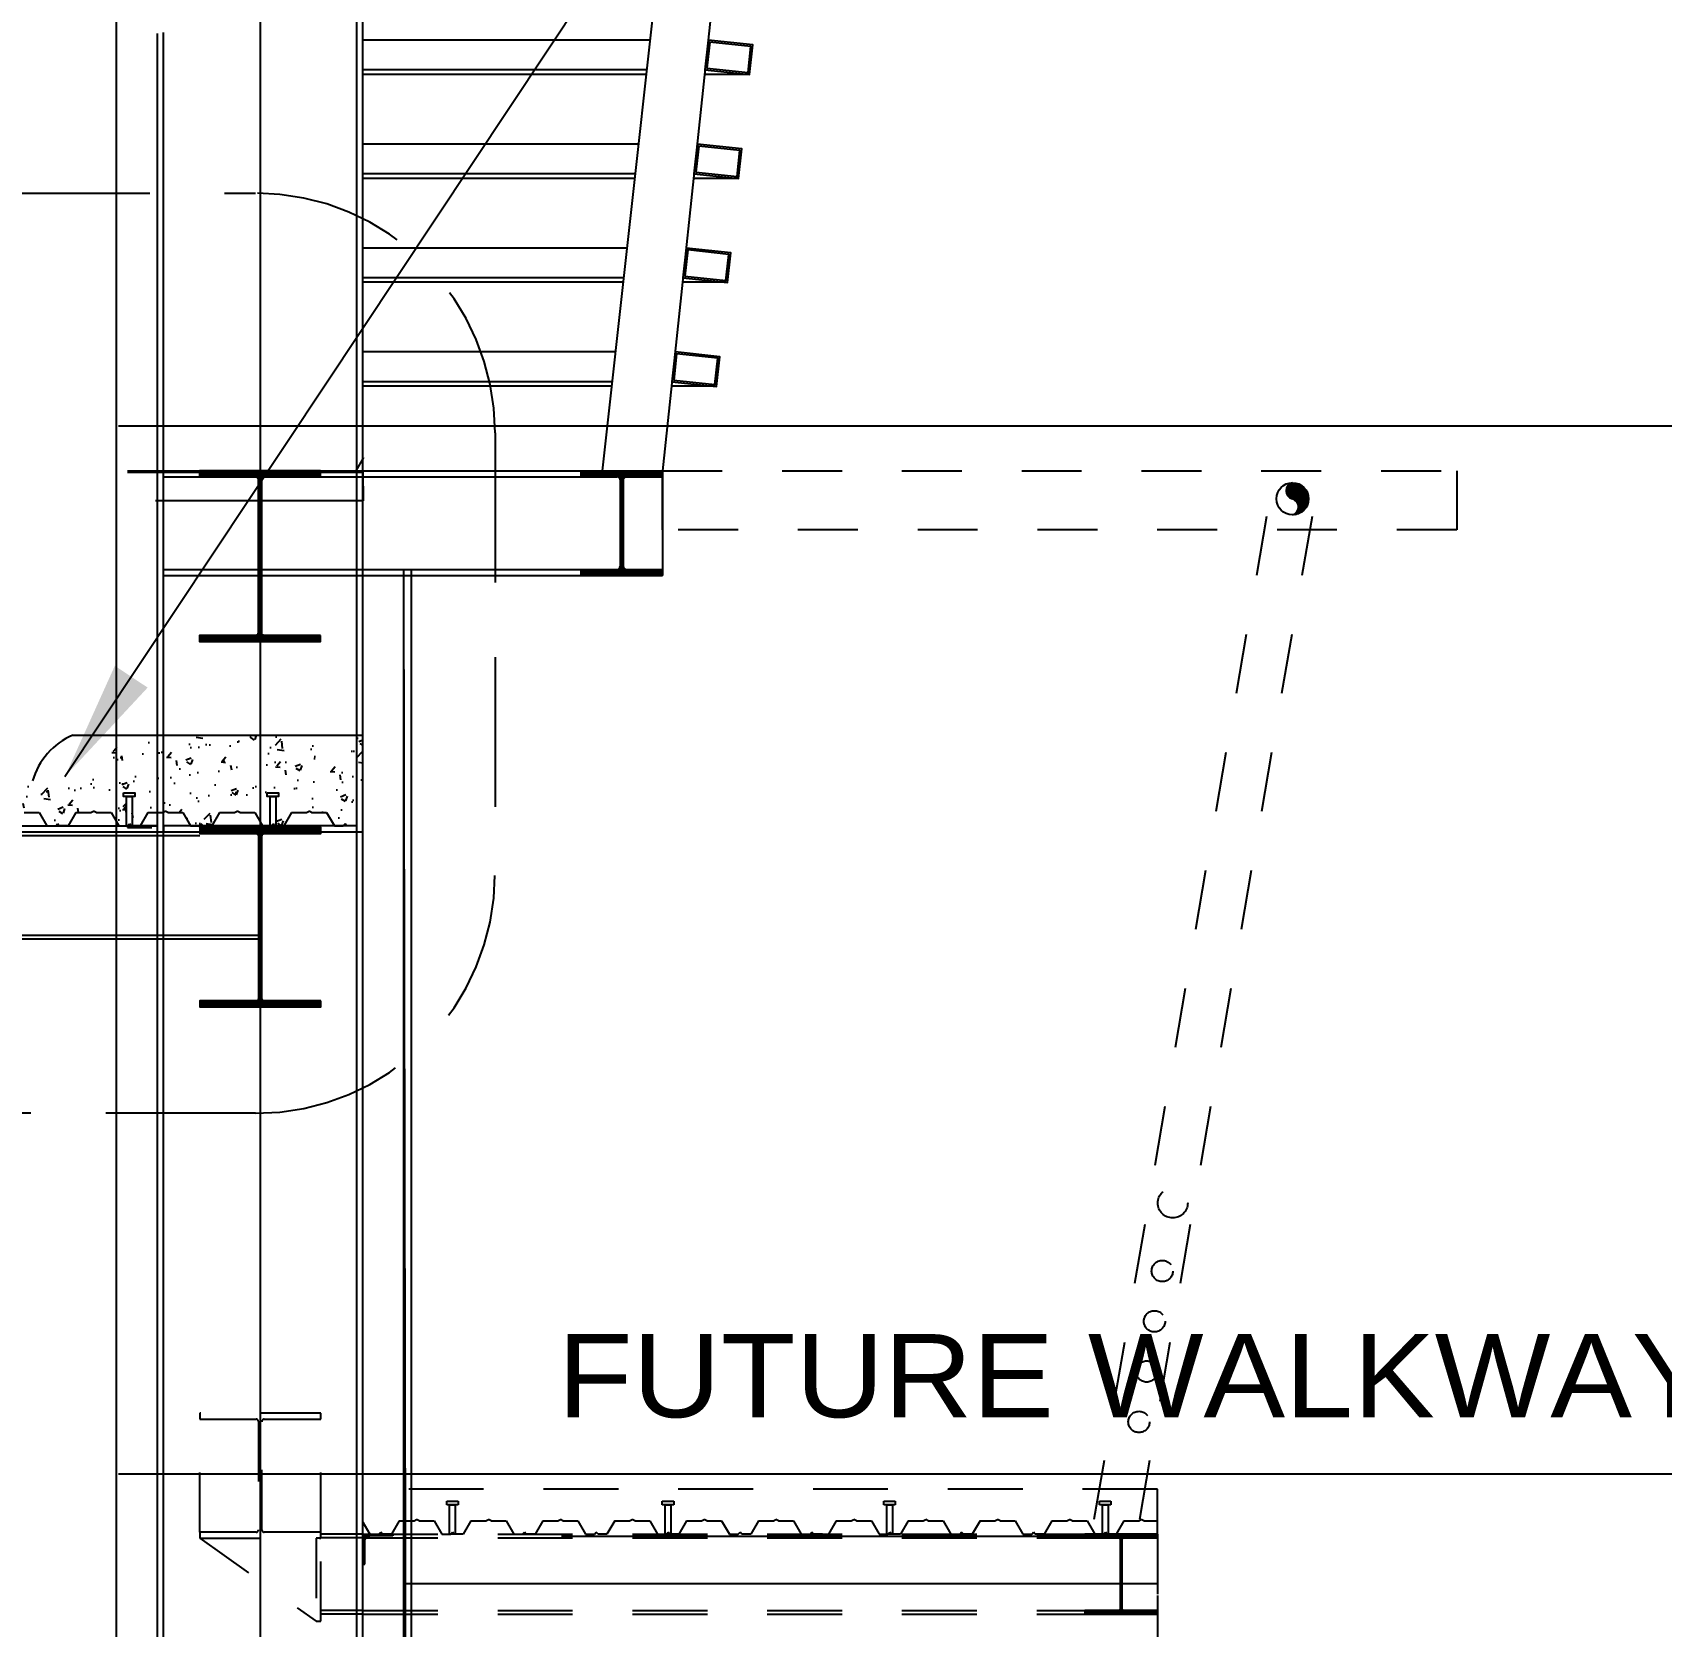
# Model space of a CAD drawing. Header units: millimetres. Extents: x 2148 to 2681, y 758 to 986.
# Drawn here: x 2238.176 to 2240.895, y 786.397 to 789.059 of the extents above; entities that cross this region are included whole.
import ezdxf

# ---------------------------------------------------------------- set-up
doc = ezdxf.new("R2010")
doc.units = ezdxf.units.MM
for name, pattern in [('$0$HIDDEN', [0.375, 0.25, -0.125]), ('CENTER2', [28.575, 19.05, -3.175, 3.175, -3.175]), ('DASHED2', [0.375, 0.25, -0.125]), ('HIDDEN', [0.375, 0.25, -0.125])]:
    doc.linetypes.add(name, pattern=pattern)
for name, color, linetype in [("arch'l plan-pl", 8, 'Continuous'), ('D', 1, 'Continuous'), ('HATCH', 8, 'Continuous'), ('L1', 1, 'Continuous'), ('Layer1', 5, 'Continuous'), ('S_GRID LINES', 252, 'Continuous')]:
    doc.layers.add(name, color=color, linetype=linetype)
doc.styles.add('ARIALNW', font='ARIALN.TTF')
doc.styles.add('MMTX$0$ESMX$0$X-OPTA1D', font='x-opta1d')
doc.dimstyles.new('DIM 200', dxfattribs={"dimtxt": 0.36, "dimasz": 0.35, "dimexe": 0.1, "dimexo": 0, "dimgap": 0.08, "dimtad": 1, "dimlfac": 2, "dimrnd": 0.005, "dimzin": 1, "dimdsep": 46, "dimtxsty": 'ARIALNW', "dimcen": 0.09, "dimclrd": 6, "dimclre": 6, "dimclrt": 13, "dimadec": 0, "dimazin": 0, "dimtfac": 1, "dimtofl": 0, "dimtmove": 2, "dimatfit": 3, "dimfxl": 1, "dimtolj": 1, "dimtzin": 0, "dimarcsym": 0})
pattern_1 = [(50, (202.00182, -748.86989), (0.0910923345, -0.0079695428), [0.009525, -0.104775]), (355, (202.00182, -748.86989), (-0.017621413, 0.0955283214), [0.00762, -0.08382]), (100.451, (202.00941, -748.870555), (0.0734712508, 0.087558344), [0.008095, -0.089045]), (46.1842, (202.00182, -748.84449), (0.1355395204, -0.021021164), [0.0142875, -0.1571625]), (96.6356, (202.01311, -748.84624), (0.118702117, 0.123712778), [0.0121425, -0.1335675]), (351.184, (202.00182, -748.84449), (0.118702303, 0.123712559), [0.01143, -0.12573]), (21, (202.01452, -748.85084), (0.07580744, -0.0511327593), [0.009525, -0.104775]), (326, (202.01452, -748.85084), (0.0309010142, 0.092093983), [0.00762, -0.08382]), (71.4514, (202.02084, -748.8551), (0.1067082454, 0.040961429), [0.008095, -0.089045]), (37.5, (202.00182, -748.86989), (0.00154430163, 0.04227751944), [0, -0.082804, 0, -0.08509, 0, -0.0841375]), (7.5, (202.00182, -748.86989), (0.03340983126, 0.0500902874), [0, -0.048514, 0, -0.080899, 0, -0.0320675]), (327.5, (201.973498, -748.86989), (0.0677952976, -0.002864372), [0, -0.03175, 0, -0.09906, 0, -0.131445]), (317.5, (201.9608, -748.86989), (0.0740645907, 0.0127132455), [0, -0.041275, 0, -0.065786, 0, -0.093345])]

# ---------------------------------------------------------------- blocks, each defined once
blk = doc.blocks.new('*D2230')
at = {"layer": 'D', "color": 6, "lineweight": -2, "ltscale": 0.5, "transparency": 16777216}
for p, q in [((2238.8264, 786.6521), (2244.4389, 786.6521)), ((2244.3389, 785.1821), (2244.3389, 786.3721)), ((2238.8264, 784.9021), (2244.4389, 784.9021))]:
    blk.add_line(p, q, dxfattribs=at)
at = {"layer": 'D', "color": 6, "ltscale": 0.5, "transparency": 16777216}
for points in [[(2244.2922, 786.3721), (2244.3856, 786.3721), (2244.3389, 786.6521)], [(2244.2922, 785.1821), (2244.3856, 785.1821), (2244.3389, 784.9021)]]:
    blk.add_solid(points, dxfattribs=at)
at = {"layer": 'Defpoints', "color": 0, "ltscale": 0.5, "transparency": 16777216}
for p in [(2238.8264, 786.6521, 0), (2244.3389, 786.6521), (2238.8264, 784.9021)]:
    blk.add_point(p, dxfattribs=at)
at = {"layer": 'D', "color": 13, "ltscale": 0.5, "transparency": 16777216, "insert": (2244.0751, 785.7771), "char_height": 0.36, "attachment_point": 5, "rotation": 90, "style": 'ARIALNW'}
blk.add_mtext('\\A1;3.50', dxfattribs=at)
blk = doc.blocks.new('*D2233')
at = {"layer": 'D', "color": 6, "lineweight": -2, "ltscale": 0.5, "transparency": 16777216}
for p, q in [((2238.8264, 788.4021), (2244.4389, 788.4021)), ((2244.3389, 786.9321), (2244.3389, 788.1221)), ((2238.3193, 786.6521), (2244.4389, 786.6521))]:
    blk.add_line(p, q, dxfattribs=at)
at = {"layer": 'D', "color": 6, "ltscale": 0.5, "transparency": 16777216}
for points in [[(2244.2922, 788.1221), (2244.3856, 788.1221), (2244.3389, 788.4021)], [(2244.2922, 786.9321), (2244.3856, 786.9321), (2244.3389, 786.6521)]]:
    blk.add_solid(points, dxfattribs=at)
at = {"layer": 'Defpoints', "color": 0, "ltscale": 0.5, "transparency": 16777216}
for p in [(2238.8264, 788.4021), (2244.3389, 788.4021), (2238.3193, 786.6521, 0)]:
    blk.add_point(p, dxfattribs=at)
at = {"layer": 'D', "color": 13, "ltscale": 0.5, "transparency": 16777216, "insert": (2244.0751, 787.5271), "char_height": 0.36, "attachment_point": 5, "rotation": 90, "style": 'ARIALNW'}
blk.add_mtext('\\A1;3.50', dxfattribs=at)
blk = doc.blocks.new('*D2234')
at = {"layer": 'D', "color": 6, "lineweight": -2, "ltscale": 0.5, "transparency": 16777216}
for p, q in [((2238.8264, 790.1521), (2244.4389, 790.1521)), ((2244.3389, 788.6821), (2244.3389, 789.8721)), ((2238.3193, 788.4021), (2244.4389, 788.4021))]:
    blk.add_line(p, q, dxfattribs=at)
at = {"layer": 'D', "color": 6, "ltscale": 0.5, "transparency": 16777216}
for points in [[(2244.2922, 789.8721), (2244.3856, 789.8721), (2244.3389, 790.1521)], [(2244.2922, 788.6821), (2244.3856, 788.6821), (2244.3389, 788.4021)]]:
    blk.add_solid(points, dxfattribs=at)
at = {"layer": 'Defpoints', "color": 0, "ltscale": 0.5, "transparency": 16777216}
for p in [(2238.8264, 790.1521), (2244.3389, 790.1521), (2238.3193, 788.4021, 0)]:
    blk.add_point(p, dxfattribs=at)
at = {"layer": 'D', "color": 13, "ltscale": 0.5, "transparency": 16777216, "insert": (2244.0751, 789.2771), "char_height": 0.36, "attachment_point": 5, "rotation": 90, "style": 'ARIALNW'}
blk.add_mtext('\\A1;3.50', dxfattribs=at)

msp = doc.modelspace()

# ---------------------------------------------------------------- hatches: boundary and pattern name
at = {"layer": 'D'}
h = msp.add_hatch(dxfattribs=at)
h.set_pattern_fill('AR-CONC', color=256, scale=0.0005, style=0)
h.set_pattern_definition(pattern_1)
h.paths.add_polyline_path([(2238.3155797, 787.86968, 0.156070123), (2238.2752492, 787.8092341), (2237.1075941, 787.8092341), (2237.1075941, 787.754487), (2237.1193418, 787.7342341), (2237.1341998, 787.7342341), (2237.1371714, 787.7375121), (2237.140143, 787.7342341), (2237.155001, 787.7342341), (2237.1678615, 787.7564055), (2237.1928615, 787.7564055), (2237.1971749, 787.7587541), (2237.2014883, 787.7564055), (2237.2264883, 787.7564055), (2237.2393488, 787.7342341), (2237.2542068, 787.7342341), (2237.2571784, 787.7375121), (2237.26015, 787.7342341), (2237.275008, 787.7342341), (2237.2878685, 787.7564055), (2237.3128685, 787.7564055), (2237.3171818, 787.7587541), (2237.3214952, 787.7564055), (2237.3464952, 787.7564055), (2237.3593557, 787.7342341), (2237.3723474, 787.7342341), (2237.3723474, 787.7831556), (2237.3673756, 787.7831556), (2237.3673756, 787.7892088), (2237.3863825, 787.7892088), (2237.3863825, 787.7831556), (2237.3817855, 787.7831556), (2237.3817855, 787.7342341), (2237.3950149, 787.7342341), (2237.4078754, 787.7564055), (2237.4328754, 787.7564055), (2237.4371887, 787.7587541), (2237.4415021, 787.7564055), (2237.4665021, 787.7564055), (2237.4793626, 787.7342341), (2237.4942206, 787.7342341), (2237.4971922, 787.7375121), (2237.5001638, 787.7342341), (2237.5150218, 787.7342341), (2237.5278823, 787.7564055), (2237.5528823, 787.7564055), (2237.5571957, 787.7587541), (2237.561509, 787.7564055), (2237.586509, 787.7564055), (2237.5993695, 787.7342341), (2237.6142275, 787.7342341), (2237.6171991, 787.7375121), (2237.6201707, 787.7342341), (2237.6350287, 787.7342341), (2237.6478892, 787.7564055), (2237.6728892, 787.7564055), (2237.6772026, 787.7587541), (2237.6815159, 787.7564055), (2237.7065159, 787.7564055), (2237.7193764, 787.7342341), (2237.7323681, 787.7342341), (2237.7323681, 787.7831556), (2237.7273964, 787.7831556), (2237.7273964, 787.7892088), (2237.7464032, 787.7892088), (2237.7464032, 787.7831556), (2237.7418063, 787.7831556), (2237.7418063, 787.7342341), (2237.7550356, 787.7342341), (2237.7678961, 787.7564055), (2237.7928961, 787.7564055), (2237.7972095, 787.7587541), (2237.8015228, 787.7564055), (2237.8265228, 787.7564055), (2237.8393833, 787.7342341), (2237.8542413, 787.7342341), (2237.8572129, 787.7375121), (2237.8601845, 787.7342341), (2237.8750425, 787.7342341), (2237.887903, 787.7564055), (2237.912903, 787.7564055), (2237.9172164, 787.7587541), (2237.9215298, 787.7564055), (2237.9465298, 787.7564055), (2237.9593903, 787.7342341), (2237.9742483, 787.7342341), (2237.9772199, 787.7375121), (2237.9801915, 787.7342341), (2237.9950495, 787.7342341), (2238.00791, 787.7564055), (2238.03291, 787.7564055), (2238.0372233, 787.7587541), (2238.0415367, 787.7564055), (2238.0665367, 787.7564055), (2238.0793972, 787.7342341), (2238.0923889, 787.7342341), (2238.0923889, 787.7831556), (2238.0874171, 787.7831556), (2238.0874171, 787.7892088), (2238.106424, 787.7892088), (2238.106424, 787.7831556), (2238.101827, 787.7831556), (2238.101827, 787.7342341), (2238.1150564, 787.7342341), (2238.1279169, 787.7564055), (2238.1529169, 787.7564055), (2238.1572302, 787.7587541), (2238.1615436, 787.7564055), (2238.1865436, 787.7564055), (2238.1994041, 787.7342341), (2238.2142621, 787.7342341), (2238.2172337, 787.7375121), (2238.2202053, 787.7342341), (2238.2350633, 787.7342341), (2238.2479238, 787.7564055), (2238.2729238, 787.7564055), (2238.2772372, 787.7587541), (2238.2815505, 787.7564055), (2238.3065505, 787.7564055), (2238.3155797, 787.7408393)])
h = msp.add_hatch(dxfattribs=at)
h.set_pattern_fill('AR-CONC', color=256, scale=0.0005, style=0)
h.set_pattern_definition(pattern_1)
h.paths.add_polyline_path([(2238.7272252, 787.8858163), (2238.7172252, 787.8858163), (2238.7172252, 787.7242341), (2238.7272252, 787.7242341)])
h.paths.add_polyline_path([(2238.7172252, 787.8858163), (2238.5557376, 787.8858163), (2238.5557376, 787.7405908), (2238.5594248, 787.7342341), (2238.5724165, 787.7342341), (2238.5724165, 787.7831556), (2238.5674448, 787.7831556), (2238.5674448, 787.7892088), (2238.5864516, 787.7892088), (2238.5864516, 787.7831556), (2238.5818547, 787.7831556), (2238.5818547, 787.7342341), (2238.595084, 787.7342341), (2238.6079445, 787.7564055), (2238.6329445, 787.7564055), (2238.6372579, 787.7587541), (2238.6415713, 787.7564055), (2238.6665713, 787.7564055), (2238.6794318, 787.7342341), (2238.6942898, 787.7342341), (2238.6972614, 787.7375121), (2238.700233, 787.7342341), (2238.7172252, 787.7342341)])
h.paths.add_polyline_path([(2238.5557376, 787.8858163), (2238.3942455, 787.8858163), (2238.3942455, 787.7571214), (2238.3972441, 787.7587541), (2238.4015574, 787.7564055), (2238.4265574, 787.7564055), (2238.4394179, 787.7342341), (2238.4542759, 787.7342341), (2238.4572475, 787.7375121), (2238.4602191, 787.7342341), (2238.4750771, 787.7342341), (2238.4879376, 787.7564055), (2238.5129376, 787.7564055), (2238.517251, 787.7587541), (2238.5215643, 787.7564055), (2238.5465643, 787.7564055), (2238.5557376, 787.7405908)])
h.paths.add_polyline_path([(2238.3842455, 787.8858163), (2238.3424382, 787.8858163, 0.065982726), (2238.3155797, 787.86968), (2238.3155797, 787.7408393), (2238.319411, 787.7342341), (2238.3324027, 787.7342341), (2238.3324027, 787.7831556), (2238.327431, 787.7831556), (2238.327431, 787.7892088), (2238.3464378, 787.7892088), (2238.3464378, 787.7831556), (2238.3418409, 787.7831556), (2238.3418409, 787.7342341), (2238.3550702, 787.7342341), (2238.3679307, 787.7564055), (2238.3842455, 787.7564055)])
h.paths.add_polyline_path([(2238.3942455, 787.8858163), (2238.3842455, 787.8858163), (2238.3842455, 787.7564055), (2238.3929307, 787.7564055), (2238.3942455, 787.7571214)])
at = {"layer": 'HATCH', "ltscale": 0.5}
h = msp.add_hatch(dxfattribs=at)
h.set_pattern_fill('ANSI31', color=256, scale=0.01, style=0)
h.set_pattern_definition([(45, (81980.822166, 3536.880747), (-0.000883883476483, 0.000883883476483), [])])
edge = h.paths.add_edge_path()
edge.add_line((2238.6563637, 788.0521405), (2238.5620563, 788.0521405))
edge.add_arc((2238.5620563, 788.0560402), 0.0038997, 174.0972671, 270, ccw=False)
edge.add_line((2238.5581772, 788.0564413), (2238.5581772, 788.3128398))
edge.add_arc((2238.5620563, 788.3132408), 0.0038997, 89.6345547, 185.9027329, ccw=False)
edge.add_line((2238.5620812, 788.3171405), (2238.6563637, 788.3171405))
edge.add_line((2238.6563637, 788.3171405), (2238.6563637, 788.3271405))
edge.add_line((2238.6563637, 788.3271405), (2238.4542607, 788.3271405))
edge.add_line((2238.4542607, 788.3271405), (2238.4542607, 788.3171405))
edge.add_line((2238.4542607, 788.3171405), (2238.5482689, 788.3171405))
edge.add_arc((2238.5482938, 788.3132408), 0.0038997, -4.2920933, 90.3654453, ccw=False)
edge.add_line((2238.5521826, 788.312949), (2238.5521826, 788.0563321))
edge.add_arc((2238.5482938, 788.0560402), 0.0038997, -90, 4.2920933, ccw=False)
edge.add_line((2238.5482938, 788.0521405), (2238.4542607, 788.0521405))
edge.add_line((2238.4542607, 788.0521405), (2238.4542607, 788.0421405))
edge.add_line((2238.4542607, 788.0421405), (2238.6563637, 788.0421405))
edge.add_line((2238.6563637, 788.0421405), (2238.6563637, 788.0521405))
h = msp.add_hatch(dxfattribs=at)
h.set_pattern_fill('ANSI31', color=256, scale=0.01, style=0)
h.set_pattern_definition([(45, (81821.686618, 3536.880747), (-0.000883883476483, 0.000883883476483), [])])
h.paths.add_polyline_path([(2239.2272252, 788.152596), (2239.2272252, 788.162596), (2239.1667069, 788.162596, -0.414213562), (2239.1617069, 788.167596), (2239.1617069, 788.3121405, -0.414213562), (2239.1667069, 788.3171405), (2239.2272252, 788.3171405), (2239.2272252, 788.3271405), (2239.0912532, 788.3271405), (2239.0912532, 788.3171405), (2239.1517069, 788.3171405, -0.414213563), (2239.1567069, 788.3121405), (2239.1567069, 788.167596, -0.414213562), (2239.1517069, 788.162596), (2239.0912532, 788.162596), (2239.0912532, 788.152596)])
h = msp.add_hatch(dxfattribs=at)
h.set_pattern_fill('ANSI31', color=256, scale=0.01, style=0)
h.set_pattern_definition([(45, (81881.4297227, 3537.0655337), (-0.000883883476483, 0.000883883476483), [])])
h.paths.add_polyline_path([(2240.2793124, 788.3072663, 0.353522642), (2240.268463, 788.2938394, 0.353521422), (2240.2793124, 788.2804125, -0.737597197), (2240.2793124, 788.2535587, 0.414213562), (2240.3061662, 788.2804125, 0.414213562)])
h = msp.add_hatch(dxfattribs=at)
h.set_pattern_fill('ANSI31', color=256, scale=0.01, style=0)
h.set_pattern_definition([(45, (81980.8225891, 3536.2848406), (-0.000883883476483, 0.000883883476483), [])])
edge = h.paths.add_edge_path()
edge.add_line((2238.6567869, 787.441794), (2238.5624794, 787.441794))
edge.add_arc((2238.5624794, 787.4456937), 0.0038997, 174.0972671, 270, ccw=False)
edge.add_line((2238.5586004, 787.4460948), (2238.5586004, 787.7169334))
edge.add_arc((2238.5624794, 787.7173344), 0.0038997, 89.6345547, 185.9027329, ccw=False)
edge.add_line((2238.5625043, 787.7212341), (2238.6567869, 787.7212341))
edge.add_line((2238.6567869, 787.7212341), (2238.6567869, 787.7312341))
edge.add_line((2238.6567869, 787.7312341), (2238.4546838, 787.7312341))
edge.add_line((2238.4546838, 787.7312341), (2238.4546838, 787.7212341))
edge.add_line((2238.4546838, 787.7212341), (2238.5486921, 787.7212341))
edge.add_arc((2238.548717, 787.7173344), 0.0038997, -4.2920933, 90.3654453, ccw=False)
edge.add_line((2238.5526058, 787.7170426), (2238.5526058, 787.4459856))
edge.add_arc((2238.548717, 787.4456937), 0.0038997, -90, 4.2920933, ccw=False)
edge.add_line((2238.548717, 787.441794), (2238.4546838, 787.441794))
edge.add_line((2238.4546838, 787.441794), (2238.4546838, 787.431794))
edge.add_line((2238.4546838, 787.431794), (2238.6567869, 787.431794))
edge.add_line((2238.6567869, 787.431794), (2238.6567869, 787.441794))
at = {"layer": 'HATCH', "linetype": 'HIDDEN', "ltscale": 0.5}
h = msp.add_hatch(dxfattribs=at)
h.set_pattern_fill('ANSI31', color=256, scale=0.01, style=0)
h.set_pattern_definition([(134.9999990975, (-77512.7115187, 3535.1061098), (0.000883883490406, 0.00088388346256), [])])
h.paths.add_polyline_path([(2238.7303698, 786.5418338, -0.318843234), (2238.7366638, 786.5482471), (2238.7272339, 786.5482471), (2238.7273698, 786.5012473), (2238.7303698, 786.5012473)])
h.paths.add_polyline_path([(2238.7772374, 786.5512471), (2238.7772374, 786.5482471), (2238.7272339, 786.5482471), (2238.7272252, 786.5512471)])
h = msp.add_hatch(dxfattribs=at)
h.set_pattern_fill('ANSI31', color=256, scale=0.006, style=0)
h.set_pattern_definition([(45, (50085.3532391, 2435.683411), (-0.00053033008589, 0.00053033008589), [])])
edge = h.paths.add_edge_path()
edge.add_line((2240.0537578, 786.4235445), (2239.9971733, 786.4235445))
edge.add_arc((2239.9971733, 786.4258843), 0.0023398, 174.097267, 269.9999999, ccw=False)
edge.add_line((2239.9948459, 786.426125), (2239.9948459, 786.5426667))
edge.add_arc((2239.9971733, 786.5429073), 0.0023398, 89.6345547, 185.9027329, ccw=False)
edge.add_line((2239.9971882, 786.5452471), (2240.0537578, 786.5452471))
edge.add_line((2240.0537578, 786.5452471), (2240.0537578, 786.5512471))
edge.add_line((2240.0537578, 786.5512471), (2239.9324959, 786.5512471))
edge.add_line((2239.9324959, 786.5512471), (2239.9324959, 786.5452471))
edge.add_line((2239.9324959, 786.5452471), (2239.9889009, 786.5452471))
edge.add_arc((2239.9889158, 786.5429073), 0.0023398, -4.292093, 90.3654456, ccw=False)
edge.add_line((2239.9912491, 786.5427322), (2239.9912491, 786.4260595))
edge.add_arc((2239.9889158, 786.4258843), 0.0023398, -90.0000001, 4.2920931, ccw=False)
edge.add_line((2239.9889158, 786.4235445), (2239.9324959, 786.4235445))
edge.add_line((2239.9324959, 786.4235445), (2239.9324959, 786.4175445))
edge.add_line((2239.9324959, 786.4175445), (2240.0537578, 786.4175445))
edge.add_line((2240.0537578, 786.4175445), (2240.0537578, 786.4235445))

# ---------------------------------------------------------------- linework, layer by layer
at = {"linetype": 'HIDDEN', "ltscale": 0.3}
for p, q in [((2239.9481984, 786.5762471, 0), (2240.2494883, 788.3271405, 0)), ((2240.0243007, 786.5762471, 0), (2240.3255906, 788.3271405, 0)), ((2240.0537578, 786.4485445, 0.0000001), (2240.0537578, 784.8271584, 0.0000001))]:
    msp.add_line(p, q, dxfattribs=at)
at = {"ltscale": 0.05}
for p, q in [((2238.7955822, 785.2999293, 0), (2238.7955822, 788.162596, 0.0000001)), ((2240.0537578, 786.547595, 0.0000001), (2239.0589017, 786.547595, 0.0000001)), ((2240.0537578, 786.4680496, 0.0000001), (2238.7955822, 786.4680496, 0.0000001))]:
    msp.add_line(p, q, dxfattribs=at)
at = {"linetype": 'HIDDEN', "ltscale": 0.05}
for q in [(2240.0537578, 786.6262471, 0.0000001), (2240.0537578, 786.4175445, 0.0000001)]:
    msp.add_line((2240.0537578, 786.5512471, 0.0000001), q, dxfattribs=at)
at = {"linetype": 'HIDDEN', "ltscale": 0.3, "elevation": 0.0000001}
msp.add_lwpolyline([(2239.2272252, 788.3271405), (2240.5535131, 788.3271405), (2240.5535131, 788.2283765), (2239.2272252, 788.2283765)], close=True, dxfattribs=at)
at = {"ltscale": 0.05}
msp.add_circle((2240.2793124, 788.2804125, 0), 0.0268538, dxfattribs=at)
at = {"linetype": 'HIDDEN', "ltscale": 0.05}
for centre, radius in [((2240.0793352, 787.1043422, 0), 0.025), ((2240.0617777, 786.9906904, 0), 0.0177312), ((2240.0488003, 786.9066869, 0), 0.0177312), ((2240.0358564, 786.8228994, 0), 0.0177312), ((2240.0228457, 786.7386799, 0), 0.0177312)]:
    msp.add_circle(centre, radius, dxfattribs=at)
at = {"layer": "arch'l plan-pl", "linetype": 'DASHED2', "ltscale": 0.05}
for p, q in [((2238.4546838, 786.5544283, 0), (2238.4546838, 786.7433946, 0)), ((2238.6567869, 786.5544283, 0), (2238.6567869, 786.7433946, 0)), ((2238.4546838, 786.5444283, 0), (2238.6492168, 786.4057511, 0)), ((2238.7272024, 786.5512471, 0.0000001), (2238.6567869, 786.5512471, 0.0000001)), ((2238.7385511, 786.5452471, 0.0000001), (2238.6567869, 786.5452471, 0.0000001)), ((2238.7272252, 786.4235445, 0.0000001), (2238.6567869, 786.4235445, 0.0000001)), ((2238.7272252, 786.4175445, 0.0000001), (2238.6567869, 786.4175445, 0.0000001))]:
    msp.add_line(p, q, dxfattribs=at)
at = {"layer": "arch'l plan-pl", "linetype": 'DASHED2', "ltscale": 0.05, "elevation": 0}
msp.add_lwpolyline([(2238.6567869, 786.5544283), (2238.5624794, 786.5544283, -0.444720244), (2238.5586004, 786.5587291), (2238.5586004, 786.7390939, -0.446631522), (2238.5625043, 786.7433946), (2238.6567869, 786.7433946), (2238.6567869, 786.7533946), (2238.4546838, 786.7533946), (2238.4546838, 786.7433946), (2238.5486921, 786.7433946, -0.438228127), (2238.5526058, 786.7392031), (2238.5526058, 786.5586199, -0.436328672), (2238.548717, 786.5544283), (2238.4546838, 786.5544283), (2238.4546838, 786.5444283), (2238.6567869, 786.5444283)], format="xyb", close=True, dxfattribs=at)
msp.add_lwpolyline([(2238.6567869, 786.5444283), (2238.6492168, 786.5444283), (2238.6492168, 786.4057511), (2238.6567869, 786.4057511)], close=True, dxfattribs=at)
at = {"layer": 'D', "color": 3, "ltscale": 0.5}
for p, q in [((2238.7172252, 785.4021405, 0.0000001), (2238.7172252, 793.9083459, 0.0000001)), ((2238.7272252, 785.4021405, 0.0000001), (2238.7272252, 793.9083459, 0.0000001)), ((2238.3842455, 785.4021405, 0.0000001), (2238.3842455, 789.0577821, 0.0000001)), ((2238.3942455, 785.4021405, 0.0000001), (2238.3942455, 789.0589432, 0.0000001)), ((2238.7272252, 788.3271405, 0.0000001), (2239.2272252, 788.3271405, 0.0000001)), ((2239.2272252, 788.3271405, 0.0000001), (2239.2272252, 788.152596, 0.0000001)), ((2238.7272252, 788.3171405, 0.0000001), (2239.1517069, 788.3171405, 0.0000001)), ((2238.7272252, 788.162596, 0.0000001), (2239.1517069, 788.162596, 0.0000001)), ((2239.1667069, 788.162596, 0.0000001), (2239.2272252, 788.162596, 0.0000001)), ((2238.7272252, 788.152596, 0.0000001), (2239.2272252, 788.152596, 0.0000001)), ((2234.2272252, 787.7342341, 0), (2238.3842455, 787.7342341, 0)), ((2237.0574284, 787.7242341, 0), (2238.3842455, 787.7242341, 0))]:
    msp.add_line(p, q, dxfattribs=at)
at = {"layer": 'D', "ltscale": 0.5}
for p, q in [((2238.7272252, 788.3241405, 0.0000001), (2238.3342333, 788.3241405, 0.0000001)), ((2238.7272252, 788.2771407, 0), (2238.3811009, 788.2771407, 0)), ((2238.2427785, 787.8858163, 0), (2238.7272252, 787.8858163, 0.0000001)), ((2238.3342333, 787.7342341, 0), (2238.3342333, 787.7312341, 0))]:
    msp.add_line(p, q, dxfattribs=at)
at = {"layer": 'D'}
for p, q in [((2237.0574284, 787.7242341, 0), (2238.7272252, 787.7242341, 0)), ((2237.0574284, 787.7180614, 0), (2238.4546838, 787.7180614, 0)), ((2234.0586004, 787.5514188, 0), (2238.5526058, 787.5514188, 0.0000001)), ((2234.0586004, 787.5452461, 0), (2238.5526058, 787.5452461, 0.0000001))]:
    msp.add_line(p, q, dxfattribs=at)
at = {"layer": 'D', "linetype": 'HIDDEN', "ltscale": 0.5}
for p, q in [((2240.0537578, 786.6262471, 0.0000001), (2238.7272252, 786.6262471, 0.0000001)), ((2238.7272252, 786.5512471, 0.0000001), (2239.9324959, 786.5512471, 0.0000001)), ((2238.7272252, 786.5452471, 0.0000001), (2239.9324959, 786.5452471, 0.0000001)), ((2238.7303698, 786.5012473, 0), (2238.7303698, 786.5418338, 0)), ((2238.7772374, 786.5512471, 0.0000001), (2238.7772374, 786.5482471, 0.0000001)), ((2238.7272252, 786.4235445, 0.0000001), (2239.9324959, 786.4235445, 0)), ((2238.7272252, 786.4175445, 0.0000001), (2239.9324959, 786.4175445, 0))]:
    msp.add_line(p, q, dxfattribs=at)
at = {"layer": 'D', "color": 3, "ltscale": 0.5, "elevation": 0}
for points in [[(2238.6563637, 788.0521405), (2238.5620563, 788.0521405, -0.444720244), (2238.5581772, 788.0564413), (2238.5581772, 788.3128398, -0.446631522), (2238.5620812, 788.3171405), (2238.6563637, 788.3171405), (2238.6563637, 788.3271405), (2238.4542607, 788.3271405), (2238.4542607, 788.3171405), (2238.5482689, 788.3171405, -0.438228127), (2238.5521826, 788.312949), (2238.5521826, 788.0563321, -0.436328672), (2238.5482938, 788.0521405), (2238.4542607, 788.0521405), (2238.4542607, 788.0421405), (2238.6563637, 788.0421405)], [(2238.6567869, 787.441794), (2238.5624794, 787.441794, -0.444720244), (2238.5586004, 787.4460948), (2238.5586004, 787.7169334, -0.446631522), (2238.5625043, 787.7212341), (2238.6567869, 787.7212341), (2238.6567869, 787.7312341), (2238.4546838, 787.7312341), (2238.4546838, 787.7212341), (2238.5486921, 787.7212341, -0.438228127), (2238.5526058, 787.7170426), (2238.5526058, 787.4459856, -0.436328672), (2238.548717, 787.441794), (2238.4546838, 787.441794), (2238.4546838, 787.431794), (2238.6567869, 787.431794)]]:
    msp.add_lwpolyline(points, format="xyb", close=True, dxfattribs=at)
msp.add_lwpolyline([(2238.3942455, 787.7242341), (2238.7172252, 787.7242341), (2238.7172252, 787.7342341), (2238.3942455, 787.7342341)], close=True, dxfattribs=at)
at = {"layer": 'D', "color": 3, "linetype": 'HIDDEN', "ltscale": 0.5, "elevation": 0.0000001}
msp.add_lwpolyline([(2240.0537578, 786.4235445), (2239.9971733, 786.4235445, -0.444720244), (2239.9948459, 786.426125), (2239.9948459, 786.5426667, -0.446631522), (2239.9971882, 786.5452471), (2240.0537578, 786.5452471), (2240.0537578, 786.5512471), (2239.9324959, 786.5512471), (2239.9324959, 786.5452471), (2239.9889009, 786.5452471, -0.438228127), (2239.9912491, 786.5427322), (2239.9912491, 786.4260595, -0.436328672), (2239.9889158, 786.4235445), (2239.9324959, 786.4235445), (2239.9324959, 786.4175445), (2240.0537578, 786.4175445)], format="xyb", close=True, dxfattribs=at)
at = {"layer": 'D', "ltscale": 0.5}
msp.add_arc((2238.2902212, 787.7764275, 0), 0.1192338, 113.4467393, 164.0293707, dxfattribs=at)
at = {"layer": 'D', "linetype": 'HIDDEN', "ltscale": 0.5}
msp.add_arc((2238.7380342, 786.5406071, 0.0000001), 0.0077619, 100.1689057, 170.907026, dxfattribs=at)
at = {"layer": 'HATCH', "linetype": 'ByBlock', "ltscale": 0.5}
for p, q in [((2238.3155797, 785.4021405, 0), (2238.3155797, 793.9083459, 0)), ((2239.2062375, 789.046544, 0), (2238.7272252, 789.046544, 0.000001)), ((2239.2007345, 788.9968232, 0), (2238.7272252, 788.9968232, 0.000001)), ((2239.1998935, 788.9892244, 0.0000002), (2238.7272252, 788.9892244, 0.0000012)), ((2239.1870197, 788.8729082, 0.0000001), (2238.7272252, 788.8729082, 0.0000011)), ((2239.1815166, 788.8231874, 0.0000001), (2238.7272252, 788.8231874, 0.0000011)), ((2239.1806756, 788.8155887, 0.0000003), (2238.7272252, 788.8155887, 0.0000012)), ((2239.1678018, 788.6992724, 0.0000002), (2238.7272252, 788.6992724, 0.0000011)), ((2239.1622988, 788.6495517, 0.0000002), (2238.7272252, 788.6495517, 0.0000011)), ((2239.1614578, 788.6419529, 0.0000003), (2238.7272252, 788.6419529, 0.0000012)), ((2239.148584, 788.5256366, 0.0000002), (2238.7272252, 788.5256366, 0.0000011)), ((2239.1430809, 788.4759159, 0.0000002), (2238.7272252, 788.4759159, 0.0000011)), ((2239.1422399, 788.4683171, 0.0000004), (2238.7272252, 788.4683171, 0.0000013))]:
    msp.add_line(p, q, dxfattribs=at)
at = {"layer": 'HATCH', "ltscale": 0.5}
for p, q in [((2238.7279515, 788.3493118, 0), (2238.715091, 788.3271405, 0.0000001)), ((2238.3342333, 788.3271405, 0.0000001), (2238.7272252, 788.3271405, 0.0000001)), ((2238.7272252, 788.3271405, 0.0000001), (2238.7273698, 788.2771407, 0)), ((2238.1615436, 787.7564055, 0), (2238.1865436, 787.7564055, 0)), ((2238.1865436, 787.7564055, 0), (2238.1994041, 787.7342341, 0)), ((2238.2479238, 787.7564055, 0), (2238.2350633, 787.7342341, 0)), ((2238.2479238, 787.7564055, 0), (2238.2729238, 787.7564055, 0)), ((2238.2729238, 787.7564055, 0), (2238.2772372, 787.7587541, -0.0000002)), ((2238.2815505, 787.7564055, 0), (2238.2772372, 787.7587541, -0.0000002)), ((2238.2815505, 787.7564055, 0), (2238.3065505, 787.7564055, 0)), ((2238.3065505, 787.7564055, 0), (2238.319411, 787.7342341, 0)), ((2238.3679307, 787.7564055, 0), (2238.3550702, 787.7342341, 0)), ((2238.3679307, 787.7564055, 0), (2238.3929307, 787.7564055, 0)), ((2238.3929307, 787.7564055, 0), (2238.3972441, 787.7587541, -0.0000002)), ((2238.4015574, 787.7564055, 0), (2238.3972441, 787.7587541, -0.0000002)), ((2238.4015574, 787.7564055, 0), (2238.4265574, 787.7564055, 0)), ((2238.4265574, 787.7564055, 0), (2238.4394179, 787.7342341, 0)), ((2238.4879376, 787.7564055, 0), (2238.4750771, 787.7342341, 0)), ((2238.4879376, 787.7564055, 0), (2238.5129376, 787.7564055, 0)), ((2238.5129376, 787.7564055, 0), (2238.517251, 787.7587541, -0.0000002)), ((2238.5215643, 787.7564055, 0), (2238.517251, 787.7587541, -0.0000002)), ((2238.5215643, 787.7564055, 0), (2238.5465643, 787.7564055, 0)), ((2238.5465643, 787.7564055, 0), (2238.5594248, 787.7342341, 0)), ((2238.6079445, 787.7564055, 0), (2238.595084, 787.7342341, 0)), ((2238.6079445, 787.7564055, 0), (2238.6329445, 787.7564055, 0)), ((2238.6329445, 787.7564055, 0), (2238.6372579, 787.7587541, -0.0000002)), ((2238.6415713, 787.7564055, 0), (2238.6372579, 787.7587541, -0.0000002)), ((2238.6415713, 787.7564055, 0), (2238.6665713, 787.7564055, 0)), ((2238.6665713, 787.7564055, 0), (2238.6794318, 787.7342341, 0)), ((2238.1994041, 787.7342341, 0), (2238.2142621, 787.7342341, 0)), ((2238.2142621, 787.7342341, 0), (2238.2172337, 787.7375121, -0.0000002)), ((2238.2202053, 787.7342341, 0), (2238.2172337, 787.7375121, -0.0000002)), ((2238.2350633, 787.7342341, 0), (2238.2202053, 787.7342341, 0)), ((2238.319411, 787.7342341, 0), (2238.334269, 787.7342341, 0)), ((2238.3342333, 787.7312341, 0), (2238.3748069, 787.7312341, 0)), ((2238.334269, 787.7342341, 0), (2238.3372406, 787.7375121, -0.0000002)), ((2238.3402122, 787.7342341, 0), (2238.3372406, 787.7375121, -0.0000002)), ((2238.3550702, 787.7342341, 0), (2238.3402122, 787.7342341, 0)), ((2238.4394179, 787.7342341, 0), (2238.4542759, 787.7342341, 0)), ((2238.4542759, 787.7342341, 0), (2238.4572475, 787.7375121, -0.0000002)), ((2238.4602191, 787.7342341, 0), (2238.4572475, 787.7375121, -0.0000002)), ((2238.4750771, 787.7342341, 0), (2238.4602191, 787.7342341, 0)), ((2238.5594248, 787.7342341, 0), (2238.5742828, 787.7342341, 0)), ((2238.5742828, 787.7342341, 0), (2238.5772544, 787.7375121, -0.0000002)), ((2238.580226, 787.7342341, 0), (2238.5772544, 787.7375121, -0.0000002)), ((2238.595084, 787.7342341, 0), (2238.580226, 787.7342341, 0)), ((2238.6794318, 787.7342341, 0), (2238.6942898, 787.7342341, 0))]:
    msp.add_line(p, q, dxfattribs=at)
at = {"layer": 'HATCH', "linetype": 'HIDDEN', "ltscale": 0.5}
for p, q in [((2238.6942898, 787.7342341, 0), (2238.6972614, 787.7375121, -0.0000002)), ((2238.700233, 787.7342341, 0), (2238.6972614, 787.7375121, -0.0000002)), ((2238.7272252, 786.5714922, 0), (2238.7389684, 786.5512471, 0.0000001)), ((2238.7538264, 786.5512471, 0.0000001), (2238.756798, 786.5545251, -0.0000002)), ((2238.7597696, 786.5512471, 0.0000001), (2238.756798, 786.5545251, -0.0000002)), ((2238.7874881, 786.5734185, 0), (2238.7746276, 786.5512471, 0.0000001)), ((2238.7874881, 786.5734185, 0), (2238.8124881, 786.5734185, 0)), ((2238.8124881, 786.5734185, 0), (2238.8168015, 786.5757671, -0.0000002)), ((2238.8211148, 786.5734185, 0), (2238.8168015, 786.5757671, -0.0000002)), ((2238.8211148, 786.5734185, 0), (2238.8461148, 786.5734185, 0)), ((2238.8461148, 786.5734185, 0), (2238.8589753, 786.5512471, 0.0000001)), ((2238.8738333, 786.5512471, 0.0000001), (2238.8768049, 786.5545251, -0.0000002)), ((2238.8797765, 786.5512471, 0.0000001), (2238.8768049, 786.5545251, -0.0000002)), ((2238.907495, 786.5734185, 0), (2238.8946345, 786.5512471, 0.0000001)), ((2238.907495, 786.5734185, 0), (2238.932495, 786.5734185, 0)), ((2238.932495, 786.5734185, 0), (2238.9368084, 786.5757671, -0.0000002)), ((2238.9411217, 786.5734185, 0), (2238.9368084, 786.5757671, -0.0000002)), ((2238.9411217, 786.5734185, 0), (2238.9661217, 786.5734185, 0)), ((2238.9661217, 786.5734185, 0), (2238.9789822, 786.5512471, 0.0000001)), ((2238.9938402, 786.5512471, 0.0000001), (2238.9968118, 786.5545251, -0.0000002)), ((2238.9997834, 786.5512471, 0.0000001), (2238.9968118, 786.5545251, -0.0000002)), ((2239.0275019, 786.5734185, 0), (2239.0146414, 786.5512471, 0.0000001)), ((2239.0275019, 786.5734185, 0), (2239.0525019, 786.5734185, 0)), ((2239.0525019, 786.5734185, 0), (2239.0568153, 786.5757671, -0.0000002)), ((2239.0611286, 786.5734185, 0), (2239.0568153, 786.5757671, -0.0000002)), ((2239.0611286, 786.5734185, 0), (2239.0861286, 786.5734185, 0)), ((2239.0861286, 786.5734185, 0), (2239.0989891, 786.5512471, 0.0000001)), ((2239.1138471, 786.5512471, 0.0000001), (2239.1168187, 786.5545251, -0.0000002)), ((2239.1197903, 786.5512471, 0.0000001), (2239.1168187, 786.5545251, -0.0000002)), ((2239.1475088, 786.5734185, 0), (2239.1346483, 786.5512471, 0.0000001)), ((2239.1475088, 786.5734185, 0), (2239.1725088, 786.5734185, 0)), ((2239.1725088, 786.5734185, 0), (2239.1768222, 786.5757671, -0.0000002)), ((2239.1811356, 786.5734185, 0), (2239.1768222, 786.5757671, -0.0000002)), ((2239.1811356, 786.5734185, 0), (2239.2061356, 786.5734185, 0)), ((2239.2061356, 786.5734185, 0), (2239.2189961, 786.5512471, 0.0000001)), ((2239.2338541, 786.5512471, 0.0000001), (2239.2368257, 786.5545251, -0.0000002)), ((2239.2338541, 786.5512471, 0.0000001), (2239.2368257, 786.5545251, -0.0000002)), ((2239.2397973, 786.5512471, 0.0000001), (2239.2368257, 786.5545251, -0.0000002)), ((2239.2397973, 786.5512471, 0.0000001), (2239.2368257, 786.5545251, -0.0000002)), ((2239.2675158, 786.5734185, 0), (2239.2546553, 786.5512471, 0.0000001)), ((2239.2675158, 786.5734185, 0), (2239.2925158, 786.5734185, 0)), ((2239.2925158, 786.5734185, 0), (2239.2968291, 786.5757671, -0.0000002)), ((2239.3011425, 786.5734185, 0), (2239.2968291, 786.5757671, -0.0000002)), ((2239.3011425, 786.5734185, 0), (2239.3261425, 786.5734185, 0)), ((2239.3261425, 786.5734185, 0), (2239.339003, 786.5512471, 0.0000001)), ((2239.353861, 786.5512471, 0.0000001), (2239.3568326, 786.5545251, -0.0000002)), ((2239.3598042, 786.5512471, 0.0000001), (2239.3568326, 786.5545251, -0.0000002)), ((2239.3875227, 786.5734185, 0), (2239.3746622, 786.5512471, 0.0000001)), ((2239.3875227, 786.5734185, 0), (2239.4125227, 786.5734185, 0)), ((2239.4125227, 786.5734185, 0), (2239.416836, 786.5757671, -0.0000002)), ((2239.4211494, 786.5734185, 0), (2239.416836, 786.5757671, -0.0000002)), ((2239.4211494, 786.5734185, 0), (2239.4461494, 786.5734185, 0)), ((2239.4461494, 786.5734185, 0), (2239.4590099, 786.5512471, 0.0000001)), ((2239.4738679, 786.5512471, 0.0000001), (2239.4768395, 786.5545251, -0.0000002)), ((2239.4798111, 786.5512471, 0.0000001), (2239.4768395, 786.5545251, -0.0000002)), ((2239.5175158, 786.5734185, 0), (2239.5046553, 786.5512471, 0.0000001)), ((2239.5175158, 786.5734185, 0), (2239.5425158, 786.5734185, 0)), ((2239.5425158, 786.5734185, 0), (2239.5468291, 786.5757671, -0.0000002)), ((2239.5511425, 786.5734185, 0), (2239.5468291, 786.5757671, -0.0000002)), ((2239.5511425, 786.5734185, 0), (2239.5761425, 786.5734185, 0)), ((2239.5761425, 786.5734185, 0), (2239.589003, 786.5512471, 0.0000001)), ((2239.603861, 786.5512471, 0.0000001), (2239.6068326, 786.5545251, -0.0000002)), ((2239.6098042, 786.5512471, 0.0000001), (2239.6068326, 786.5545251, -0.0000002)), ((2239.6375227, 786.5734185, 0), (2239.6246622, 786.5512471, 0.0000001)), ((2239.6375227, 786.5734185, 0), (2239.6625227, 786.5734185, 0)), ((2239.6625227, 786.5734185, 0), (2239.666836, 786.5757671, -0.0000002)), ((2239.6711494, 786.5734185, 0), (2239.666836, 786.5757671, -0.0000002)), ((2239.6711494, 786.5734185, 0), (2239.6961494, 786.5734185, 0)), ((2239.6961494, 786.5734185, 0), (2239.7090099, 786.5512471, 0.0000001)), ((2239.7238679, 786.5512471, 0.0000001), (2239.7268395, 786.5545251, -0.0000002)), ((2239.7298111, 786.5512471, 0.0000001), (2239.7268395, 786.5545251, -0.0000002)), ((2239.7575296, 786.5734185, 0), (2239.7446691, 786.5512471, 0.0000001)), ((2239.7575296, 786.5734185, 0), (2239.7825296, 786.5734185, 0)), ((2239.7825296, 786.5734185, 0), (2239.786843, 786.5757671, -0.0000002)), ((2239.7911563, 786.5734185, 0), (2239.786843, 786.5757671, -0.0000002)), ((2239.7911563, 786.5734185, 0), (2239.8161563, 786.5734185, 0)), ((2239.8161563, 786.5734185, 0), (2239.8290168, 786.5512471, 0.0000001)), ((2239.8438748, 786.5512471, 0.0000001), (2239.8468464, 786.5545251, -0.0000002)), ((2239.849818, 786.5512471, 0.0000001), (2239.8468464, 786.5545251, -0.0000002)), ((2239.8775365, 786.5734185, 0), (2239.864676, 786.5512471, 0.0000001)), ((2239.8775365, 786.5734185, 0), (2239.9025365, 786.5734185, 0)), ((2239.9025365, 786.5734185, 0), (2239.9068499, 786.5757671, -0.0000002)), ((2239.9111632, 786.5734185, 0), (2239.9068499, 786.5757671, -0.0000002)), ((2239.9111632, 786.5734185, 0), (2239.9361632, 786.5734185, 0)), ((2239.9361632, 786.5734185, 0), (2239.9490237, 786.5512471, 0.0000001)), ((2239.9638817, 786.5512471, 0.0000001), (2239.9668533, 786.5545251, -0.0000002)), ((2239.9698249, 786.5512471, 0.0000001), (2239.9668533, 786.5545251, -0.0000002)), ((2239.9975434, 786.5734185, 0), (2239.9846829, 786.5512471, 0.0000001)), ((2239.9975434, 786.5734185, 0), (2240.0225434, 786.5734185, 0)), ((2240.0225434, 786.5734185, 0), (2240.0268568, 786.5757671, -0.0000002)), ((2240.0311701, 786.5734185, 0), (2240.0268568, 786.5757671, -0.0000002)), ((2240.0311701, 786.5734185, 0), (2240.0537578, 786.5734185, 0)), ((2238.7272252, 786.5512471, 0.0000001), (2238.7273698, 786.5012473, 0)), ((2238.7772374, 786.5482471, 0.0000001), (2238.7366638, 786.5482471, 0.0000001)), ((2238.7389684, 786.5512471, 0.0000001), (2238.7538264, 786.5512471, 0.0000001)), ((2238.7746276, 786.5512471, 0.0000001), (2238.7597696, 786.5512471, 0.0000001)), ((2238.8589753, 786.5512471, 0.0000001), (2238.8738333, 786.5512471, 0.0000001)), ((2238.8946345, 786.5512471, 0.0000001), (2238.8797765, 786.5512471, 0.0000001)), ((2238.9789822, 786.5512471, 0.0000001), (2238.9938402, 786.5512471, 0.0000001)), ((2239.0146414, 786.5512471, 0.0000001), (2238.9997834, 786.5512471, 0.0000001)), ((2239.0989891, 786.5512471, 0.0000001), (2239.1138471, 786.5512471, 0.0000001)), ((2239.1346483, 786.5512471, 0.0000001), (2239.1197903, 786.5512471, 0.0000001)), ((2239.2189961, 786.5512471, 0.0000001), (2239.2338541, 786.5512471, 0.0000001)), ((2239.2546553, 786.5512471, 0.0000001), (2239.2397973, 786.5512471, 0.0000001)), ((2239.2546553, 786.5512471, 0.0000001), (2239.2397973, 786.5512471, 0.0000001)), ((2239.339003, 786.5512471, 0.0000001), (2239.353861, 786.5512471, 0.0000001)), ((2239.3746622, 786.5512471, 0.0000001), (2239.3598042, 786.5512471, 0.0000001)), ((2239.4590099, 786.5512471, 0.0000001), (2239.4738679, 786.5512471, 0.0000001)), ((2239.4946691, 786.5512471, 0.0000001), (2239.4798111, 786.5512471, 0.0000001)), ((2239.589003, 786.5512471, 0.0000001), (2239.603861, 786.5512471, 0.0000001)), ((2239.6246622, 786.5512471, 0.0000001), (2239.6098042, 786.5512471, 0.0000001)), ((2239.7090099, 786.5512471, 0.0000001), (2239.7238679, 786.5512471, 0.0000001)), ((2239.7446691, 786.5512471, 0.0000001), (2239.7298111, 786.5512471, 0.0000001)), ((2239.8290168, 786.5512471, 0.0000001), (2239.8438748, 786.5512471, 0.0000001)), ((2239.864676, 786.5512471, 0.0000001), (2239.849818, 786.5512471, 0.0000001)), ((2239.9490237, 786.5512471, 0.0000001), (2239.9638817, 786.5512471, 0.0000001)), ((2239.9846829, 786.5512471, 0.0000001), (2239.9698249, 786.5512471, 0.0000001)), ((2238.7273698, 786.5012473, 0), (2238.7303698, 786.5012473, 0))]:
    msp.add_line(p, q, dxfattribs=at)
at = {"layer": 'HATCH', "ltscale": 0.5, "elevation": 0}
for points in [[(2238.327431, 787.7892088), (2238.3464378, 787.7892088), (2238.3464378, 787.7831556), (2238.327431, 787.7831556)], [(2238.3324027, 787.7831556), (2238.3418409, 787.7831556), (2238.3418409, 787.7342341), (2238.3324027, 787.7342341)], [(2238.5674448, 787.7892088), (2238.5864516, 787.7892088), (2238.5864516, 787.7831556), (2238.5674448, 787.7831556)], [(2238.5724165, 787.7831556), (2238.5818547, 787.7831556), (2238.5818547, 787.7342341), (2238.5724165, 787.7342341)]]:
    msp.add_lwpolyline(points, close=True, dxfattribs=at)
msp.add_lwpolyline([(2238.3842455, 787.7342341), (2238.3342333, 787.7342341)], dxfattribs=at)
at = {"layer": 'HATCH', "linetype": 'HIDDEN', "ltscale": 0.5, "elevation": 0}
for points in [[(2238.8669953, 786.6062218), (2238.8860021, 786.6062218), (2238.8860021, 786.6001686), (2238.8669953, 786.6001686)], [(2238.871967, 786.6001686), (2238.8814052, 786.6001686), (2238.8814052, 786.5512471), (2238.871967, 786.5512471)], [(2239.227016, 786.6062218), (2239.2460228, 786.6062218), (2239.2460228, 786.6001686), (2239.227016, 786.6001686)], [(2239.2319878, 786.6001686), (2239.2414259, 786.6001686), (2239.2414259, 786.5512471), (2239.2319878, 786.5512471)], [(2239.597023, 786.6062218), (2239.6160298, 786.6062218), (2239.6160298, 786.6001686), (2239.597023, 786.6001686)], [(2239.6019947, 786.6001686), (2239.6114328, 786.6001686), (2239.6114328, 786.5512471), (2239.6019947, 786.5512471)], [(2239.9570437, 786.6062218), (2239.9760505, 786.6062218), (2239.9760505, 786.6001686), (2239.9570437, 786.6001686)], [(2239.9620154, 786.6001686), (2239.9714536, 786.6001686), (2239.9714536, 786.5512471), (2239.9620154, 786.5512471)]]:
    msp.add_lwpolyline(points, close=True, dxfattribs=at)
at = {"layer": 'HATCH', "linetype": 'HIDDEN', "ltscale": 0.5, "elevation": 0.0000001}
msp.add_lwpolyline([(2238.7272252, 786.5512471), (2238.7772374, 786.5512471)], dxfattribs=at)
at = {"layer": 'HATCH', "ltscale": 0.5}
for centre, radius, start, end in [((2240.2821961, 788.2938394, 0), 0.0137331, 102.1215059, 257.8784941), ((2240.2751624, 788.2669856, 0), 0.0140536, 287.1752371, 72.8247629)]:
    msp.add_arc(centre, radius, start, end, dxfattribs=at)
at = {"layer": 'L1', "ltscale": 0.5, "extrusion": (3.45999e-10, 6.53852e-09, 1)}
for points, elevation in [([(2239.3015994, 788.9994899), (2239.370214, 788.9922077), (2239.3748577, 789.035962), (2239.3062431, 789.0432441)], 0.0000058), ([(2239.2831712, 788.8258541), (2239.3517858, 788.8185719), (2239.3564295, 788.8623262), (2239.2878149, 788.8696083)], 0.0000058), ([(2239.264743, 788.6522183), (2239.3333576, 788.6449361), (2239.3380013, 788.6886904), (2239.2693867, 788.6959726)], 0.0000059), ([(2239.2463148, 788.4785825), (2239.3149295, 788.4713003), (2239.3195732, 788.5150546), (2239.2509585, 788.5223368)], 0.000006)]:
    msp.add_lwpolyline(points, close=True, dxfattribs=dict(at, elevation=elevation))
at = {"layer": 'Layer1', "ltscale": 0.05}
for p, q in [((2239.7443372, 793.9083459, 0.0000001), (2239.1266146, 788.3271405, 0.0000001)), ((2239.8195655, 793.9083459, 0.0000001), (2239.2272252, 788.3271405, 0.0000001)), ((2239.3698974, 788.9892244, -0.0000002), (2239.297493, 788.9892244, 0)), ((2239.3514692, 788.8155887, -0.0000001), (2239.2790649, 788.8155887, 0.0000001)), ((2239.333041, 788.6419529, 0), (2239.2606367, 788.6419529, 0.0000001)), ((2239.3146129, 788.4683171, 0), (2239.2422085, 788.4683171, 0.0000002))]:
    msp.add_line(p, q, dxfattribs=at)
at = {"layer": 'Layer1', "ltscale": 0.5}
for p, q in [((2238.3942455, 788.3271405, -0.0000001), (2238.7272252, 788.3271405, 0.0000001)), ((2239.0912532, 788.3271405, 0.0000001), (2239.0912532, 788.3171405, 0.0000001)), ((2238.3942455, 788.3171405, -0.0000001), (2238.7272252, 788.3171405, 0.0000001)), ((2239.0912532, 788.3171405, 0.0000001), (2239.1517069, 788.3171405, 0.0000001)), ((2239.1567069, 788.3121405, 0.0000001), (2239.1567069, 788.167596, 0.0000001)), ((2239.1617069, 788.3121405, 0.0000001), (2239.1617069, 788.167596, 0.0000001)), ((2239.1667069, 788.3171405, 0.0000001), (2239.2272252, 788.3171405, 0.0000001)), ((2238.3942455, 788.162596, -0.0000001), (2238.5521826, 788.162596, 0)), ((2238.5581772, 788.162596, 0), (2238.7272252, 788.162596, 0.0000001)), ((2239.0912532, 788.162596, 0.0000001), (2239.0912532, 788.152596, 0.0000001)), ((2238.3942455, 788.152596, -0.0000001), (2238.5521826, 788.152596, 0)), ((2238.5581772, 788.152596, 0), (2238.7272252, 788.152596, 0.0000001)), ((2239.0912532, 788.152596, 0.0000001), (2239.2272252, 788.152596, 0.0000001))]:
    msp.add_line(p, q, dxfattribs=at)
at = {"layer": 'Layer1', "ltscale": 0.05, "extrusion": (3.45999e-10, 6.53852e-09, 1)}
for points, elevation in [([(2239.2982995, 788.9968232), (2239.3728806, 788.9889078), (2239.3781576, 789.0386286), (2239.3035764, 789.046544)], 0.0000058), ([(2239.2798713, 788.8231874), (2239.3544525, 788.8152721), (2239.3597294, 788.8649928), (2239.2851482, 788.8729082)], 0.0000058), ([(2239.2614431, 788.6495517), (2239.3360243, 788.6416363), (2239.3413012, 788.691357), (2239.2667201, 788.6992724)], 0.0000059), ([(2239.243015, 788.4759159), (2239.3175961, 788.4680005), (2239.322873, 788.5177212), (2239.2482919, 788.5256366)], 0.000006)]:
    msp.add_lwpolyline(points, close=True, dxfattribs=dict(at, elevation=elevation))
at = {"layer": 'Layer1', "linetype": '$0$HIDDEN', "elevation": 0}
msp.add_lwpolyline([(2233.9962672, 788.7908043), (2238.5478068, 788.7908043, -0.414213562), (2238.9478068, 788.3908043), (2238.9478068, 787.6541816, -0.414213562), (2238.5478068, 787.2541816), (2233.9962672, 787.2541816, -0.414213562), (2233.5962672, 787.6541816), (2233.5962672, 788.3908043, -0.414213562)], format="xyb", close=True, dxfattribs=at)
at = {"layer": 'Layer1', "ltscale": 0.05, "elevation": 0.0000001}
msp.add_lwpolyline([(2238.8076799, 784.8271584), (2238.8011379, 784.8271584), (2238.7955822, 788.1621025), (2238.8076799, 788.1622728)], close=True, dxfattribs=at)
at = {"layer": 'Layer1', "ltscale": 0.5}
for centre, start, end in [((2239.1517069, 788.3121405, 0.0000001), 0, 90), ((2239.1667069, 788.3121405, 0.0000001), 90, 180), ((2239.1517069, 788.167596, 0.0000001), 270, 0), ((2239.1667069, 788.167596, 0.0000001), 180, 270)]:
    msp.add_arc(centre, 0.005, start, end, dxfattribs=at)
at = {"layer": 'S_GRID LINES', "linetype": 'CENTER2', "ltscale": 0.2}
msp.add_line((2238.5557376, 795.2198509, 0.0000001), (2238.5557376, 784.5271405, 0.0000001), dxfattribs=at)

# ---------------------------------------------------------------- texts
at = {"color": 2, "style": 'MMTX$0$ESMX$0$X-OPTA1D', "text_generation_flag": 6, "width": 1.1}
msp.add_text('FUTURE WALKWAY', height=0.138915, rotation=180, dxfattribs=at).set_placement((2239.0523605, 786.7464227, 0))

# ---------------------------------------------------------------- dimensions: what is measured, and where the dimension line sits
at = {"layer": 'D', "ltscale": 0.5}
for base, p1, p2, picture, middle in [((2244.338891, 790.1521405, 0.0000001), (2238.319263, 788.4021405, 0.0000001), (2238.826382, 790.1521405, 0.0000001), '*D2234', (2244.0750847, 789.2771405, 0.0000001)), ((2244.338891, 788.4021405, 0.0000001), (2238.319263, 786.6521405, 0.0000001), (2238.826382, 788.4021405, 0.0000001), '*D2233', (2244.0750847, 787.5271405, 0.0000001)), ((2244.338891, 786.6521405, 0.0000001), (2238.826382, 784.9021405, 0.0000001), (2238.826382, 786.6521405, 0), '*D2230', (2244.0750847, 785.7771405, 0.0000001))]:
    dim = msp.add_linear_dim(base=base, p1=p1, p2=p2, angle=90, dimstyle='DIM 200', override={"dimasz": 0.28, "dimfxl": 0.18}, dxfattribs=at)
    dim.commit()
    dim.dimension.update_dxf_attribs({"geometry": picture, "text_midpoint": middle})

# ---------------------------------------------------------------- leaders
at = {"layer": 'D'}
msp.add_leader([(2238.2296591, 787.8167328, 0), (2239.6792597, 789.9986567, 0), (2239.8910566, 789.9986567, 0)], dimstyle='DIM 200', override={"dimasz": 0.2, "dimtad": 0, "dimfxl": 0.03}, dxfattribs=at)

doc.saveas('drawing.dxf')
